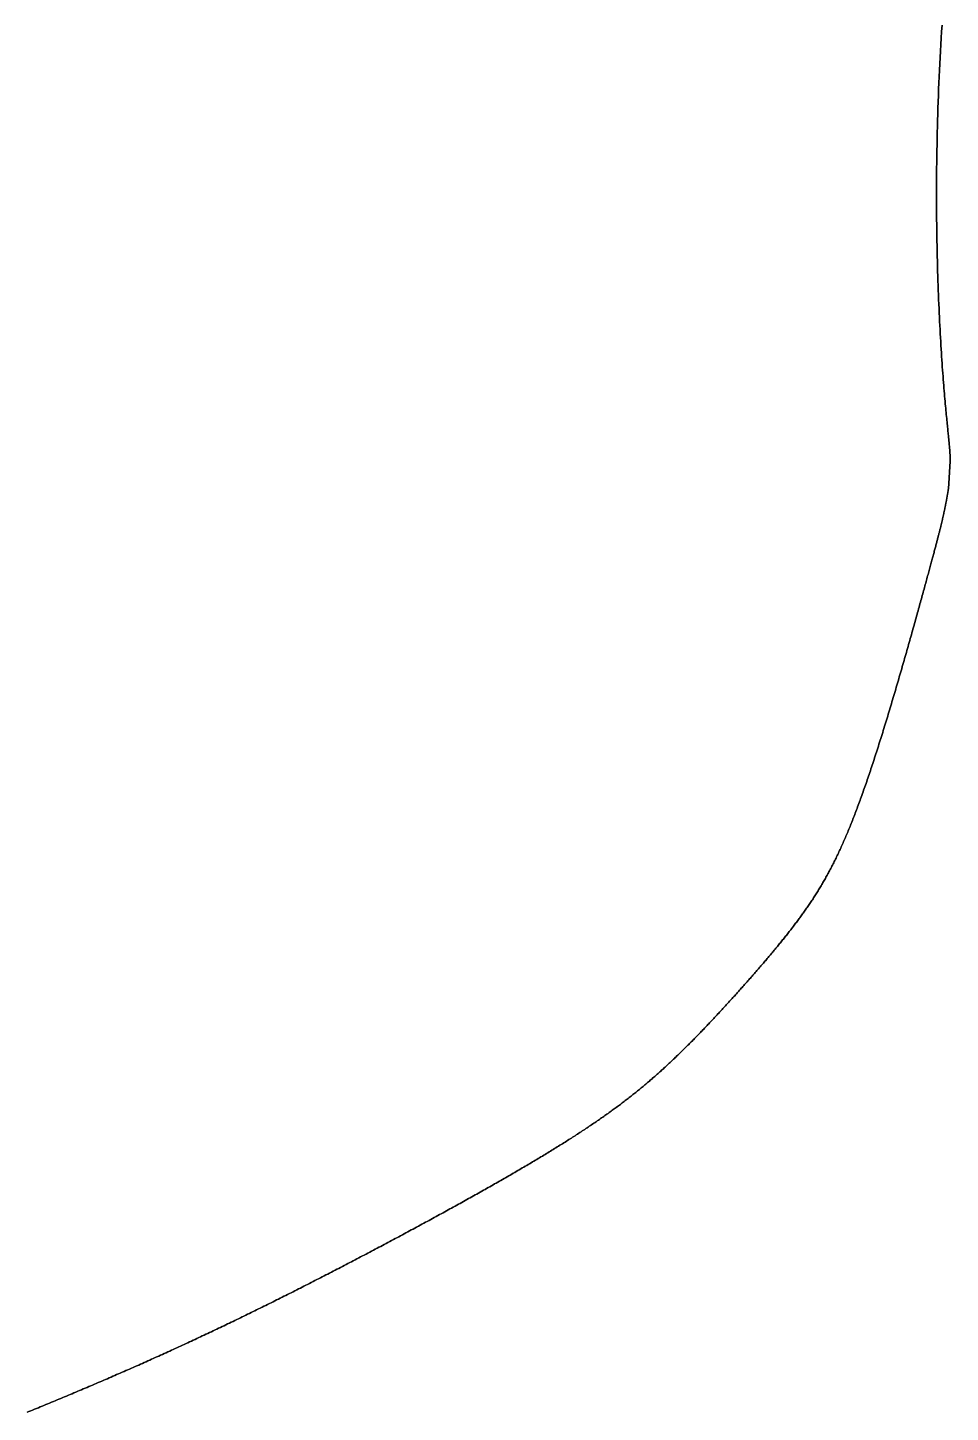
# Model space of a CAD drawing. Header units: inches. Extents: x 130170 to 284068, y 377793 to 804530.
# Drawn here: x 252696.46 to 252727.01, y 753193.53 to 753239.41 of the extents above; entities that cross this region are included whole.
import ezdxf

# ---------------------------------------------------------------- set-up
doc = ezdxf.new("R2010")
doc.units = ezdxf.units.IN
doc.header["$MEASUREMENT"] = 0
doc.layers.add('muni_il', color=7, linetype='Continuous')

msp = doc.modelspace()

# ---------------------------------------------------------------- linework, layer by layer
at = {"layer": 'muni_il'}
for points in [[(252726.742, 753239.493), (252726.728, 753239.277), (252726.715, 753239.062), (252726.702, 753238.847), (252726.69, 753238.633), (252726.679, 753238.419), (252726.668, 753238.207), (252726.657, 753237.995), (252726.647, 753237.784), (252726.638, 753237.575), (252726.629, 753237.366), (252726.621, 753237.158), (252726.614, 753236.95), (252726.607, 753236.744), (252726.6, 753236.539), (252726.594, 753236.335), (252726.588, 753236.133), (252726.583, 753235.931), (252726.579, 753235.73), (252726.575, 753235.531), (252726.571, 753235.332), (252726.568, 753235.135), (252726.565, 753234.939), (252726.563, 753234.745), (252726.561, 753234.552), (252726.56, 753234.36), (252726.559, 753234.17), (252726.559, 753233.981), (252726.559, 753233.793), (252726.559, 753233.607), (252726.56, 753233.422), (252726.561, 753233.24), (252726.562, 753233.058), (252726.564, 753232.878), (252726.566, 753232.7), (252726.569, 753232.524), (252726.571, 753232.349), (252726.575, 753232.176), (252726.578, 753232.005), (252726.582, 753231.836), (252726.586, 753231.669), (252726.59, 753231.503), (252726.595, 753231.339), (252726.6, 753231.178), (252726.605, 753231.018), (252726.611, 753230.86), (252726.616, 753230.705), (252726.622, 753230.551), (252726.628, 753230.4), (252726.634, 753230.25), (252726.641, 753230.103), (252726.647, 753229.958), (252726.654, 753229.816), (252726.661, 753229.675), (252726.668, 753229.537), (252726.675, 753229.401), (252726.682, 753229.267), (252726.69, 753229.136), (252726.697, 753229.007), (252726.705, 753228.881), (252726.712, 753228.757), (252726.72, 753228.635), (252726.728, 753228.516), (252726.735, 753228.399), (252726.743, 753228.285), (252726.751, 753228.173), (252726.759, 753228.064), (252726.767, 753227.957), (252726.774, 753227.853), (252726.782, 753227.751), (252726.79, 753227.652), (252726.797, 753227.556), (252726.805, 753227.461), (252726.813, 753227.37), (252726.82, 753227.28), (252726.827, 753227.194), (252726.835, 753227.109), (252726.842, 753227.028), (252726.849, 753226.948), (252726.856, 753226.871), (252726.863, 753226.797), (252726.869, 753226.725), (252726.876, 753226.655), (252726.882, 753226.587), (252726.889, 753226.522), (252726.895, 753226.459), (252726.901, 753226.398), (252726.906, 753226.339), (252726.912, 753226.282), (252726.918, 753226.228), (252726.923, 753226.175), (252726.928, 753226.124), (252726.933, 753226.075), (252726.938, 753226.028), (252726.942, 753225.983), (252726.947, 753225.94), (252726.951, 753225.897), (252726.955, 753225.857), (252726.959, 753225.818), (252726.963, 753225.78), (252726.966, 753225.744), (252726.97, 753225.709), (252726.973, 753225.674), (252726.976, 753225.641), (252726.979, 753225.609), (252726.982, 753225.578), (252726.985, 753225.548), (252726.987, 753225.518), (252726.99, 753225.489), (252726.992, 753225.46), (252726.994, 753225.432), (252726.996, 753225.404), (252726.998, 753225.377), (252727, 753225.349), (252727.002, 753225.322), (252727.003, 753225.295), (252727.005, 753225.267), (252727.007, 753225.24), (252727.008, 753225.212), (252727.009, 753225.184), (252727.011, 753225.156), (252727.012, 753225.128), (252727.013, 753225.099), (252727.014, 753225.07), (252727.015, 753225.04), (252726.954, 753224.132), (252726.949, 753224.099), (252726.947, 753224.082), (252726.944, 753224.064), (252726.941, 753224.045), (252726.937, 753224.026), (252726.934, 753224.006), (252726.931, 753223.986), (252726.927, 753223.966), (252726.924, 753223.946), (252726.92, 753223.925), (252726.916, 753223.904), (252726.912, 753223.883), (252726.909, 753223.862), (252726.905, 753223.84), (252726.901, 753223.819), (252726.897, 753223.797), (252726.893, 753223.776), (252726.889, 753223.754), (252726.885, 753223.733), (252726.88, 753223.711), (252726.876, 753223.689), (252726.872, 753223.668), (252726.868, 753223.646), (252726.864, 753223.625), (252726.859, 753223.603), (252726.855, 753223.582), (252726.851, 753223.56), (252726.847, 753223.539), (252726.842, 753223.517), (252726.838, 753223.496), (252726.833, 753223.474), (252726.829, 753223.453), (252726.824, 753223.431), (252726.82, 753223.41), (252726.815, 753223.388), (252726.811, 753223.367), (252726.806, 753223.345), (252726.801, 753223.324), (252726.797, 753223.302), (252726.792, 753223.281), (252726.787, 753223.259), (252726.782, 753223.237), (252726.777, 753223.215), (252726.773, 753223.193), (252726.768, 753223.171), (252726.762, 753223.149), (252726.757, 753223.127), (252726.752, 753223.105), (252726.747, 753223.082), (252726.742, 753223.06), (252726.736, 753223.037), (252726.731, 753223.014), (252726.725, 753222.991), (252726.72, 753222.968), (252726.714, 753222.944), (252726.708, 753222.92), (252726.703, 753222.896), (252726.697, 753222.872), (252726.691, 753222.848), (252726.685, 753222.823), (252726.678, 753222.798), (252726.672, 753222.773), (252726.666, 753222.748), (252726.659, 753222.722), (252726.653, 753222.696), (252726.646, 753222.669), (252726.639, 753222.643), (252726.632, 753222.615), (252726.625, 753222.588), (252726.618, 753222.56), (252726.611, 753222.532), (252726.604, 753222.504), (252726.596, 753222.475), (252726.588, 753222.445), (252726.581, 753222.415), (252726.573, 753222.385), (252726.565, 753222.354), (252726.556, 753222.323), (252726.548, 753222.292), (252726.54, 753222.26), (252726.531, 753222.227), (252726.522, 753222.194), (252726.514, 753222.161), (252726.505, 753222.127), (252726.495, 753222.093), (252726.486, 753222.058), (252726.477, 753222.022), (252726.467, 753221.986), (252726.457, 753221.95), (252726.447, 753221.912), (252726.437, 753221.875), (252726.427, 753221.837), (252726.416, 753221.798), (252726.406, 753221.759), (252726.395, 753221.719), (252726.384, 753221.679), (252726.373, 753221.638), (252726.362, 753221.596), (252726.35, 753221.554), (252726.339, 753221.511), (252726.327, 753221.468), (252726.315, 753221.424), (252726.303, 753221.38), (252726.291, 753221.335), (252726.278, 753221.289), (252726.265, 753221.243), (252726.253, 753221.197), (252726.24, 753221.149), (252726.227, 753221.101), (252726.213, 753221.053), (252726.2, 753221.004), (252726.186, 753220.954), (252726.173, 753220.904), (252726.159, 753220.854), (252726.145, 753220.802), (252726.13, 753220.75), (252726.116, 753220.698), (252726.101, 753220.645), (252726.087, 753220.591), (252726.072, 753220.537), (252726.057, 753220.483), (252726.041, 753220.428), (252726.026, 753220.372), (252726.011, 753220.316), (252725.995, 753220.259), (252725.979, 753220.202), (252725.963, 753220.145), (252725.947, 753220.086), (252725.93, 753220.028), (252725.914, 753219.969), (252725.897, 753219.909), (252725.881, 753219.849), (252725.864, 753219.789), (252725.847, 753219.728), (252725.83, 753219.667), (252725.813, 753219.605), (252725.795, 753219.543), (252725.778, 753219.48), (252725.76, 753219.418), (252725.742, 753219.354), (252725.725, 753219.291), (252725.707, 753219.227), (252725.688, 753219.163), (252725.67, 753219.098), (252725.652, 753219.033), (252725.633, 753218.968), (252725.615, 753218.903), (252725.596, 753218.837), (252725.578, 753218.771), (252725.559, 753218.705), (252725.54, 753218.638), (252725.521, 753218.571), (252725.502, 753218.504), (252725.482, 753218.437), (252725.463, 753218.37), (252725.444, 753218.302), (252725.424, 753218.235), (252725.405, 753218.167), (252725.385, 753218.099), (252725.366, 753218.031), (252725.346, 753217.963), (252725.326, 753217.894), (252725.306, 753217.826), (252725.286, 753217.758), (252725.266, 753217.689), (252725.246, 753217.621), (252725.226, 753217.552), (252725.206, 753217.483), (252725.186, 753217.415), (252725.166, 753217.346), (252725.145, 753217.277), (252725.125, 753217.209), (252725.105, 753217.14), (252725.084, 753217.072), (252725.064, 753217.003), (252725.043, 753216.935), (252725.023, 753216.867), (252725.003, 753216.798), (252724.982, 753216.73), (252724.962, 753216.662), (252724.941, 753216.594), (252724.921, 753216.527), (252724.9, 753216.459), (252724.879, 753216.392), (252724.859, 753216.324), (252724.838, 753216.257), (252724.818, 753216.19), (252724.797, 753216.124), (252724.776, 753216.057), (252724.756, 753215.991), (252724.735, 753215.925), (252724.715, 753215.859), (252724.694, 753215.794), (252724.673, 753215.728), (252724.653, 753215.663), (252724.632, 753215.598), (252724.612, 753215.534), (252724.591, 753215.47), (252724.571, 753215.406), (252724.55, 753215.342), (252724.53, 753215.278), (252724.509, 753215.215), (252724.489, 753215.153), (252724.469, 753215.09), (252724.448, 753215.028), (252724.428, 753214.966), (252724.407, 753214.905), (252724.387, 753214.844), (252724.367, 753214.783), (252724.347, 753214.722), (252724.326, 753214.662), (252724.306, 753214.603), (252724.286, 753214.543), (252724.266, 753214.484), (252724.246, 753214.426), (252724.226, 753214.367), (252724.206, 753214.309), (252724.185, 753214.252), (252724.165, 753214.195), (252724.145, 753214.138), (252724.126, 753214.082), (252724.106, 753214.026), (252724.086, 753213.97), (252724.066, 753213.915), (252724.046, 753213.86), (252724.026, 753213.806), (252724.006, 753213.752), (252723.987, 753213.698), (252723.967, 753213.645), (252723.947, 753213.592), (252723.928, 753213.539), (252723.908, 753213.487), (252723.888, 753213.435), (252723.869, 753213.384), (252723.849, 753213.333), (252723.83, 753213.283), (252723.81, 753213.232), (252723.791, 753213.183), (252723.771, 753213.133), (252723.752, 753213.084), (252723.732, 753213.036), (252723.713, 753212.987), (252723.694, 753212.939), (252723.674, 753212.892), (252723.655, 753212.845), (252723.636, 753212.798), (252723.616, 753212.751), (252723.597, 753212.705), (252723.578, 753212.66), (252723.558, 753212.614), (252723.539, 753212.569), (252723.52, 753212.525), (252723.5, 753212.48), (252723.481, 753212.436), (252723.462, 753212.393), (252723.443, 753212.349), (252723.423, 753212.307), (252723.404, 753212.264), (252723.385, 753212.221), (252723.365, 753212.179), (252723.346, 753212.138), (252723.327, 753212.097), (252723.308, 753212.055), (252723.288, 753212.015), (252723.269, 753211.974), (252723.25, 753211.934), (252723.23, 753211.894), (252723.211, 753211.855), (252723.191, 753211.815), (252723.172, 753211.776), (252723.153, 753211.737), (252723.133, 753211.699), (252723.114, 753211.661), (252723.094, 753211.623), (252723.075, 753211.585), (252723.055, 753211.547), (252723.035, 753211.51), (252723.016, 753211.473), (252722.996, 753211.436), (252722.977, 753211.4), (252722.957, 753211.364), (252722.937, 753211.327), (252722.917, 753211.292), (252722.897, 753211.256), (252722.878, 753211.22), (252722.857, 753211.185), (252722.838, 753211.15), (252722.818, 753211.115), (252722.797, 753211.08), (252722.777, 753211.046), (252722.757, 753211.011), (252722.737, 753210.977), (252722.717, 753210.943), (252722.696, 753210.909), (252722.676, 753210.876), (252722.655, 753210.842), (252722.635, 753210.808), (252722.614, 753210.775), (252722.594, 753210.742), (252722.573, 753210.709), (252722.552, 753210.676), (252722.531, 753210.643), (252722.51, 753210.611), (252722.489, 753210.578), (252722.468, 753210.546), (252722.447, 753210.513), (252722.426, 753210.481), (252722.405, 753210.449), (252722.383, 753210.417), (252722.362, 753210.385), (252722.34, 753210.353), (252722.319, 753210.321), (252722.297, 753210.29), (252722.275, 753210.258), (252722.253, 753210.227), (252722.232, 753210.195), (252722.21, 753210.164), (252722.188, 753210.133), (252722.165, 753210.101), (252722.143, 753210.07), (252722.121, 753210.039), (252722.099, 753210.008), (252722.076, 753209.977), (252722.054, 753209.946), (252722.031, 753209.915), (252722.008, 753209.884), (252721.985, 753209.853), (252721.963, 753209.822), (252721.94, 753209.791), (252721.917, 753209.761), (252721.893, 753209.73), (252721.87, 753209.699), (252721.847, 753209.668), (252721.823, 753209.638), (252721.8, 753209.607), (252721.776, 753209.576), (252721.753, 753209.546), (252721.729, 753209.515), (252721.705, 753209.484), (252721.681, 753209.454), (252721.657, 753209.423), (252721.633, 753209.392), (252721.609, 753209.362), (252721.585, 753209.331), (252721.561, 753209.301), (252721.536, 753209.27), (252721.512, 753209.239), (252721.487, 753209.209), (252721.463, 753209.178), (252721.438, 753209.148), (252721.413, 753209.117), (252721.388, 753209.086), (252721.363, 753209.056), (252721.338, 753209.025), (252721.313, 753208.994), (252721.288, 753208.964), (252721.263, 753208.933), (252721.237, 753208.902), (252721.212, 753208.872), (252721.187, 753208.841), (252721.161, 753208.81), (252721.135, 753208.78), (252721.11, 753208.749), (252721.084, 753208.718), (252721.058, 753208.687), (252721.032, 753208.657), (252721.006, 753208.626), (252720.98, 753208.595), (252720.954, 753208.564), (252720.928, 753208.534), (252720.902, 753208.503), (252720.876, 753208.472), (252720.849, 753208.441), (252720.823, 753208.41), (252720.797, 753208.379), (252720.77, 753208.349), (252720.744, 753208.318), (252720.717, 753208.287), (252720.69, 753208.256), (252720.664, 753208.225), (252720.637, 753208.194), (252720.61, 753208.163), (252720.583, 753208.132), (252720.557, 753208.102), (252720.53, 753208.071), (252720.503, 753208.04), (252720.476, 753208.009), (252720.449, 753207.978), (252720.422, 753207.947), (252720.394, 753207.916), (252720.367, 753207.885), (252720.34, 753207.854), (252720.313, 753207.824), (252720.286, 753207.793), (252720.258, 753207.762), (252720.231, 753207.731), (252720.204, 753207.7), (252720.176, 753207.67), (252720.149, 753207.639), (252720.121, 753207.608), (252720.094, 753207.577), (252720.066, 753207.546), (252720.039, 753207.516), (252720.011, 753207.485), (252719.984, 753207.454), (252719.956, 753207.423), (252719.929, 753207.393), (252719.901, 753207.362), (252719.874, 753207.332), (252719.846, 753207.301), (252719.818, 753207.271), (252719.791, 753207.24), (252719.763, 753207.209), (252719.735, 753207.179), (252719.707, 753207.149), (252719.68, 753207.118), (252719.652, 753207.088), (252719.624, 753207.057), (252719.597, 753207.027), (252719.569, 753206.997), (252719.541, 753206.967), (252719.514, 753206.937), (252719.486, 753206.906), (252719.458, 753206.876), (252719.43, 753206.846), (252719.402, 753206.816), (252719.375, 753206.786), (252719.347, 753206.756), (252719.319, 753206.726), (252719.292, 753206.697), (252719.264, 753206.667), (252719.236, 753206.637), (252719.208, 753206.607), (252719.181, 753206.578), (252719.153, 753206.548), (252719.125, 753206.519), (252719.097, 753206.489), (252719.07, 753206.46), (252719.042, 753206.431), (252719.014, 753206.401), (252718.987, 753206.372), (252718.959, 753206.343), (252718.931, 753206.314), (252718.904, 753206.285), (252718.876, 753206.256), (252718.848, 753206.227), (252718.82, 753206.198), (252718.793, 753206.169), (252718.765, 753206.14), (252718.737, 753206.112), (252718.71, 753206.083), (252718.682, 753206.054), (252718.654, 753206.026), (252718.627, 753205.997), (252718.599, 753205.969), (252718.571, 753205.941), (252718.544, 753205.912), (252718.516, 753205.884), (252718.488, 753205.856), (252718.461, 753205.828), (252718.433, 753205.8), (252718.405, 753205.772), (252718.378, 753205.744), (252718.35, 753205.717), (252718.322, 753205.689), (252718.294, 753205.661), (252718.267, 753205.634), (252718.239, 753205.606), (252718.211, 753205.579), (252718.184, 753205.551), (252718.156, 753205.524), (252718.128, 753205.497), (252718.1, 753205.469), (252718.072, 753205.442), (252718.045, 753205.415), (252718.017, 753205.388), (252717.989, 753205.361), (252717.961, 753205.334), (252717.933, 753205.308), (252717.905, 753205.281), (252717.878, 753205.254), (252717.849, 753205.227), (252717.822, 753205.201), (252717.793, 753205.174), (252717.765, 753205.148), (252717.737, 753205.121), (252717.709, 753205.095), (252717.681, 753205.069), (252717.653, 753205.043), (252717.625, 753205.017), (252717.597, 753204.99), (252717.568, 753204.964), (252717.54, 753204.938), (252717.511, 753204.912), (252717.483, 753204.887), (252717.455, 753204.861), (252717.426, 753204.835), (252717.397, 753204.809), (252717.369, 753204.783), (252717.34, 753204.758), (252717.311, 753204.732), (252717.282, 753204.706), (252717.254, 753204.681), (252717.224, 753204.656), (252717.196, 753204.63), (252717.166, 753204.605), (252717.137, 753204.579), (252717.108, 753204.554), (252717.079, 753204.529), (252717.049, 753204.504), (252717.02, 753204.478), (252716.99, 753204.453), (252716.961, 753204.428), (252716.931, 753204.403), (252716.901, 753204.378), (252716.871, 753204.353), (252716.841, 753204.328), (252716.811, 753204.303), (252716.781, 753204.278), (252716.751, 753204.253), (252716.72, 753204.228), (252716.69, 753204.203), (252716.659, 753204.178), (252716.628, 753204.153), (252716.598, 753204.128), (252716.567, 753204.103), (252716.536, 753204.078), (252716.504, 753204.054), (252716.473, 753204.029), (252716.442, 753204.004), (252716.41, 753203.979), (252716.378, 753203.954), (252716.347, 753203.93), (252716.315, 753203.905), (252716.283, 753203.88), (252716.25, 753203.855), (252716.218, 753203.83), (252716.186, 753203.806), (252716.153, 753203.781), (252716.12, 753203.756), (252716.087, 753203.731), (252716.054, 753203.707), (252716.021, 753203.682), (252715.988, 753203.657), (252715.954, 753203.632), (252715.921, 753203.607), (252715.887, 753203.582), (252715.853, 753203.557), (252715.819, 753203.533), (252715.784, 753203.508), (252715.75, 753203.483), (252715.715, 753203.458), (252715.68, 753203.433), (252715.645, 753203.408), (252715.61, 753203.383), (252715.575, 753203.358), (252715.539, 753203.332), (252715.503, 753203.307), (252715.468, 753203.282), (252715.431, 753203.257), (252715.395, 753203.232), (252715.359, 753203.206), (252715.322, 753203.181), (252715.285, 753203.156), (252715.248, 753203.13), (252715.211, 753203.105), (252715.174, 753203.08), (252715.136, 753203.054), (252715.098, 753203.029), (252715.06, 753203.003), (252715.022, 753202.978), (252714.984, 753202.952), (252714.945, 753202.926), (252714.906, 753202.9), (252714.867, 753202.874), (252714.828, 753202.849), (252714.789, 753202.823), (252714.749, 753202.797), (252714.709, 753202.771), (252714.669, 753202.745), (252714.629, 753202.719), (252714.588, 753202.692), (252714.548, 753202.666), (252714.507, 753202.64), (252714.466, 753202.614), (252714.424, 753202.587), (252714.383, 753202.561), (252714.341, 753202.534), (252714.299, 753202.508), (252714.257, 753202.481), (252714.214, 753202.454), (252714.172, 753202.427), (252714.129, 753202.401), (252714.086, 753202.374), (252714.042, 753202.347), (252713.999, 753202.32), (252713.955, 753202.293), (252713.911, 753202.265), (252713.867, 753202.238), (252713.822, 753202.211), (252713.778, 753202.183), (252713.733, 753202.156), (252713.688, 753202.129), (252713.643, 753202.101), (252713.597, 753202.073), (252713.552, 753202.046), (252713.505, 753202.018), (252713.459, 753201.99), (252713.413, 753201.962), (252713.366, 753201.934), (252713.32, 753201.906), (252713.273, 753201.878), (252713.225, 753201.85), (252713.178, 753201.822), (252713.13, 753201.793), (252713.082, 753201.765), (252713.034, 753201.736), (252712.986, 753201.708), (252712.937, 753201.679), (252712.889, 753201.65), (252712.84, 753201.622), (252712.79, 753201.593), (252712.741, 753201.564), (252712.691, 753201.535), (252712.642, 753201.506), (252712.592, 753201.477), (252712.542, 753201.448), (252712.491, 753201.419), (252712.44, 753201.389), (252712.39, 753201.36), (252712.339, 753201.331), (252712.288, 753201.301), (252712.236, 753201.272), (252712.185, 753201.242), (252712.133, 753201.212), (252712.081, 753201.182), (252712.029, 753201.153), (252711.976, 753201.123), (252711.924, 753201.093), (252711.871, 753201.063), (252711.818, 753201.033), (252711.765, 753201.003), (252711.712, 753200.973), (252711.658, 753200.942), (252711.605, 753200.912), (252711.551, 753200.882), (252711.497, 753200.851), (252711.443, 753200.821), (252711.389, 753200.79), (252711.334, 753200.76), (252711.28, 753200.729), (252711.225, 753200.698), (252711.17, 753200.668), (252711.115, 753200.637), (252711.059, 753200.606), (252711.004, 753200.575), (252710.949, 753200.544), (252710.893, 753200.513), (252710.837, 753200.482), (252710.781, 753200.451), (252710.725, 753200.42), (252710.669, 753200.389), (252710.612, 753200.358), (252710.556, 753200.327), (252710.499, 753200.295), (252710.442, 753200.264), (252710.385, 753200.233), (252710.328, 753200.201), (252710.271, 753200.17), (252710.214, 753200.139), (252710.156, 753200.107), (252710.099, 753200.076), (252710.041, 753200.044), (252709.983, 753200.012), (252709.925, 753199.981), (252709.867, 753199.949), (252709.809, 753199.918), (252709.751, 753199.886), (252709.693, 753199.854), (252709.634, 753199.822), (252709.576, 753199.791), (252709.517, 753199.759), (252709.459, 753199.727), (252709.4, 753199.695), (252709.341, 753199.664), (252709.282, 753199.632), (252709.223, 753199.6), (252709.164, 753199.568), (252709.105, 753199.536), (252709.046, 753199.504), (252708.986, 753199.472), (252708.927, 753199.441), (252708.867, 753199.409), (252708.808, 753199.377), (252708.748, 753199.345), (252708.689, 753199.313), (252708.629, 753199.281), (252708.569, 753199.249), (252708.509, 753199.217), (252708.45, 753199.185), (252708.39, 753199.153), (252708.33, 753199.121), (252708.27, 753199.09), (252708.21, 753199.058), (252708.15, 753199.026), (252708.089, 753198.994), (252708.029, 753198.962), (252707.969, 753198.93), (252707.909, 753198.898), (252707.849, 753198.866), (252707.788, 753198.835), (252707.728, 753198.803), (252707.668, 753198.771), (252707.607, 753198.739), (252707.547, 753198.707), (252707.486, 753198.676), (252707.426, 753198.644), (252707.365, 753198.612), (252707.305, 753198.58), (252707.244, 753198.549), (252707.184, 753198.517), (252707.123, 753198.486), (252707.063, 753198.454), (252707.002, 753198.423), (252706.942, 753198.391), (252706.881, 753198.359), (252706.821, 753198.328), (252706.76, 753198.297), (252706.7, 753198.265), (252706.639, 753198.234), (252706.578, 753198.202), (252706.518, 753198.171), (252706.457, 753198.14), (252706.396, 753198.108), (252706.336, 753198.077), (252706.275, 753198.046), (252706.215, 753198.015), (252706.154, 753197.984), (252706.094, 753197.953), (252706.033, 753197.922), (252705.973, 753197.891), (252705.912, 753197.86), (252705.852, 753197.829), (252705.791, 753197.798), (252705.73, 753197.767), (252705.67, 753197.736), (252705.61, 753197.705), (252705.549, 753197.675), (252705.489, 753197.644), (252705.428, 753197.613), (252705.368, 753197.583), (252705.307, 753197.552), (252705.247, 753197.522), (252705.187, 753197.491), (252705.126, 753197.461), (252705.066, 753197.431), (252705.005, 753197.4), (252704.945, 753197.37), (252704.885, 753197.34), (252704.825, 753197.309), (252704.764, 753197.279), (252704.704, 753197.249), (252704.644, 753197.219), (252704.584, 753197.189), (252704.523, 753197.159), (252704.463, 753197.129), (252704.403, 753197.099), (252704.343, 753197.07), (252704.283, 753197.04), (252704.223, 753197.01), (252704.162, 753196.98), (252704.102, 753196.951), (252704.042, 753196.921), (252703.982, 753196.892), (252703.922, 753196.862), (252703.862, 753196.833), (252703.802, 753196.804), (252703.742, 753196.774), (252703.682, 753196.745), (252703.622, 753196.716), (252703.562, 753196.686), (252703.502, 753196.657), (252703.442, 753196.628), (252703.382, 753196.599), (252703.322, 753196.57), (252703.262, 753196.541), (252703.202, 753196.512), (252703.142, 753196.484), (252703.082, 753196.455), (252703.022, 753196.426), (252702.962, 753196.397), (252702.902, 753196.369), (252702.842, 753196.34), (252702.782, 753196.311), (252702.723, 753196.283), (252702.663, 753196.254), (252702.603, 753196.226), (252702.543, 753196.198), (252702.483, 753196.169), (252702.423, 753196.141), (252702.363, 753196.113), (252702.303, 753196.084), (252702.243, 753196.056), (252702.183, 753196.028), (252702.123, 753196), (252702.063, 753195.972), (252702.003, 753195.944), (252701.943, 753195.916), (252701.883, 753195.888), (252701.823, 753195.86), (252701.763, 753195.832), (252701.703, 753195.805), (252701.643, 753195.777), (252701.583, 753195.749), (252701.523, 753195.721), (252701.463, 753195.694), (252701.403, 753195.666), (252701.343, 753195.638), (252701.282, 753195.611), (252701.222, 753195.583), (252701.162, 753195.556), (252701.102, 753195.529), (252701.042, 753195.501), (252700.982, 753195.474), (252700.921, 753195.447), (252700.861, 753195.419), (252700.801, 753195.392), (252700.74, 753195.365), (252700.68, 753195.338), (252700.62, 753195.31), (252700.559, 753195.283), (252700.499, 753195.256), (252700.438, 753195.229), (252700.378, 753195.202), (252700.317, 753195.175), (252700.257, 753195.148), (252700.196, 753195.121), (252700.135, 753195.094), (252700.075, 753195.067), (252700.014, 753195.041), (252699.953, 753195.014), (252699.893, 753194.987), (252699.832, 753194.96), (252699.771, 753194.934), (252699.71, 753194.907), (252699.649, 753194.88), (252699.588, 753194.854), (252699.527, 753194.827), (252699.467, 753194.8), (252699.405, 753194.774), (252699.344, 753194.747), (252699.283, 753194.721), (252699.222, 753194.694), (252699.161, 753194.668), (252699.1, 753194.641), (252699.039, 753194.615), (252698.977, 753194.589), (252698.916, 753194.562), (252698.855, 753194.536), (252698.793, 753194.51), (252698.732, 753194.483), (252698.67, 753194.457), (252698.609, 753194.431), (252698.547, 753194.405), (252698.486, 753194.378), (252698.424, 753194.352), (252698.363, 753194.326), (252698.301, 753194.3), (252698.239, 753194.274), (252698.178, 753194.248), (252698.116, 753194.222), (252698.054, 753194.196), (252697.992, 753194.17), (252697.93, 753194.144), (252697.868, 753194.118), (252697.806, 753194.092), (252697.744, 753194.066), (252697.682, 753194.04), (252697.62, 753194.014), (252697.558, 753193.988), (252697.496, 753193.962), (252697.434, 753193.937), (252697.372, 753193.911), (252697.31, 753193.885), (252697.248, 753193.859), (252697.185, 753193.834), (252697.123, 753193.808), (252697.061, 753193.782), (252696.999, 753193.757), (252696.936, 753193.731), (252696.874, 753193.705), (252696.812, 753193.68), (252696.749, 753193.654), (252696.687, 753193.629), (252696.624, 753193.603), (252696.562, 753193.578), (252696.499, 753193.552), (252696.437, 753193.527)], [(252696.437, 753193.527), (252696.499, 753193.552), (252696.562, 753193.578), (252696.624, 753193.603), (252696.687, 753193.629), (252696.749, 753193.654), (252696.812, 753193.68), (252696.874, 753193.705), (252696.936, 753193.731), (252696.999, 753193.757), (252697.061, 753193.782), (252697.123, 753193.808), (252697.185, 753193.834), (252697.248, 753193.859), (252697.31, 753193.885), (252697.372, 753193.911), (252697.434, 753193.937), (252697.496, 753193.962), (252697.558, 753193.988), (252697.62, 753194.014), (252697.682, 753194.04), (252697.744, 753194.066), (252697.806, 753194.092), (252697.868, 753194.118), (252697.93, 753194.144), (252697.992, 753194.17), (252698.054, 753194.196), (252698.116, 753194.222), (252698.178, 753194.248), (252698.239, 753194.274), (252698.301, 753194.3), (252698.363, 753194.326), (252698.424, 753194.352), (252698.486, 753194.378), (252698.547, 753194.405), (252698.609, 753194.431), (252698.67, 753194.457), (252698.732, 753194.483), (252698.793, 753194.51), (252698.855, 753194.536), (252698.916, 753194.562), (252698.977, 753194.589), (252699.039, 753194.615), (252699.1, 753194.641), (252699.161, 753194.668), (252699.222, 753194.694), (252699.283, 753194.721), (252699.344, 753194.747), (252699.405, 753194.774), (252699.467, 753194.8), (252699.527, 753194.827), (252699.588, 753194.854), (252699.649, 753194.88), (252699.71, 753194.907), (252699.771, 753194.934), (252699.832, 753194.96), (252699.893, 753194.987), (252699.953, 753195.014), (252700.014, 753195.041), (252700.075, 753195.067), (252700.135, 753195.094), (252700.196, 753195.121), (252700.257, 753195.148), (252700.317, 753195.175), (252700.378, 753195.202), (252700.438, 753195.229), (252700.499, 753195.256), (252700.559, 753195.283), (252700.62, 753195.31), (252700.68, 753195.338), (252700.74, 753195.365), (252700.801, 753195.392), (252700.861, 753195.419), (252700.921, 753195.447), (252700.982, 753195.474), (252701.042, 753195.501), (252701.102, 753195.529), (252701.162, 753195.556), (252701.222, 753195.583), (252701.282, 753195.611), (252701.343, 753195.638), (252701.403, 753195.666), (252701.463, 753195.694), (252701.523, 753195.721), (252701.583, 753195.749), (252701.643, 753195.777), (252701.703, 753195.805), (252701.763, 753195.832), (252701.823, 753195.86), (252701.883, 753195.888), (252701.943, 753195.916), (252702.003, 753195.944), (252702.063, 753195.972), (252702.123, 753196), (252702.183, 753196.028), (252702.243, 753196.056), (252702.303, 753196.084), (252702.363, 753196.113), (252702.423, 753196.141), (252702.483, 753196.169), (252702.543, 753196.198), (252702.603, 753196.226), (252702.663, 753196.254), (252702.723, 753196.283), (252702.782, 753196.311), (252702.842, 753196.34), (252702.902, 753196.369), (252702.962, 753196.397), (252703.022, 753196.426), (252703.082, 753196.455), (252703.142, 753196.484), (252703.202, 753196.512), (252703.262, 753196.541), (252703.322, 753196.57), (252703.382, 753196.599), (252703.442, 753196.628), (252703.502, 753196.657), (252703.562, 753196.686), (252703.622, 753196.716), (252703.682, 753196.745), (252703.742, 753196.774), (252703.802, 753196.804), (252703.862, 753196.833), (252703.922, 753196.862), (252703.982, 753196.892), (252704.042, 753196.921), (252704.102, 753196.951), (252704.162, 753196.98), (252704.223, 753197.01), (252704.283, 753197.04), (252704.343, 753197.07), (252704.403, 753197.099), (252704.463, 753197.129), (252704.523, 753197.159), (252704.584, 753197.189), (252704.644, 753197.219), (252704.704, 753197.249), (252704.764, 753197.279), (252704.825, 753197.309), (252704.885, 753197.34), (252704.945, 753197.37), (252705.005, 753197.4), (252705.066, 753197.431), (252705.126, 753197.461), (252705.187, 753197.491), (252705.247, 753197.522), (252705.307, 753197.552), (252705.368, 753197.583), (252705.428, 753197.613), (252705.489, 753197.644), (252705.549, 753197.675), (252705.61, 753197.705), (252705.67, 753197.736), (252705.73, 753197.767), (252705.791, 753197.798), (252705.852, 753197.829), (252705.912, 753197.86), (252705.973, 753197.891), (252706.033, 753197.922), (252706.094, 753197.953), (252706.154, 753197.984), (252706.215, 753198.015), (252706.275, 753198.046), (252706.336, 753198.077), (252706.396, 753198.108), (252706.457, 753198.14), (252706.518, 753198.171), (252706.578, 753198.202), (252706.639, 753198.234), (252706.7, 753198.265), (252706.76, 753198.297), (252706.821, 753198.328), (252706.881, 753198.359), (252706.942, 753198.391), (252707.002, 753198.423), (252707.063, 753198.454), (252707.123, 753198.486), (252707.184, 753198.517), (252707.244, 753198.549), (252707.305, 753198.58), (252707.365, 753198.612), (252707.426, 753198.644), (252707.486, 753198.676), (252707.547, 753198.707), (252707.607, 753198.739), (252707.668, 753198.771), (252707.728, 753198.803), (252707.788, 753198.835), (252707.849, 753198.866), (252707.909, 753198.898), (252707.969, 753198.93), (252708.029, 753198.962), (252708.089, 753198.994), (252708.15, 753199.026), (252708.21, 753199.058), (252708.27, 753199.09), (252708.33, 753199.121), (252708.39, 753199.153), (252708.45, 753199.185), (252708.509, 753199.217), (252708.569, 753199.249), (252708.629, 753199.281), (252708.689, 753199.313), (252708.748, 753199.345), (252708.808, 753199.377), (252708.867, 753199.409), (252708.927, 753199.441), (252708.986, 753199.472), (252709.046, 753199.504), (252709.105, 753199.536), (252709.164, 753199.568), (252709.223, 753199.6), (252709.282, 753199.632), (252709.341, 753199.664), (252709.4, 753199.695), (252709.459, 753199.727), (252709.517, 753199.759), (252709.576, 753199.791), (252709.634, 753199.822), (252709.693, 753199.854), (252709.751, 753199.886), (252709.809, 753199.918), (252709.867, 753199.949), (252709.925, 753199.981), (252709.983, 753200.012), (252710.041, 753200.044), (252710.099, 753200.076), (252710.156, 753200.107), (252710.214, 753200.139), (252710.271, 753200.17), (252710.328, 753200.201), (252710.385, 753200.233), (252710.442, 753200.264), (252710.499, 753200.295), (252710.556, 753200.327), (252710.612, 753200.358), (252710.669, 753200.389), (252710.725, 753200.42), (252710.781, 753200.451), (252710.837, 753200.482), (252710.893, 753200.513), (252710.949, 753200.544), (252711.004, 753200.575), (252711.059, 753200.606), (252711.115, 753200.637), (252711.17, 753200.668), (252711.225, 753200.698), (252711.28, 753200.729), (252711.334, 753200.76), (252711.389, 753200.79), (252711.443, 753200.821), (252711.497, 753200.851), (252711.551, 753200.882), (252711.605, 753200.912), (252711.658, 753200.942), (252711.712, 753200.973), (252711.765, 753201.003), (252711.818, 753201.033), (252711.871, 753201.063), (252711.924, 753201.093), (252711.976, 753201.123), (252712.029, 753201.153), (252712.081, 753201.182), (252712.133, 753201.212), (252712.185, 753201.242), (252712.236, 753201.272), (252712.288, 753201.301), (252712.339, 753201.331), (252712.39, 753201.36), (252712.44, 753201.389), (252712.491, 753201.419), (252712.542, 753201.448), (252712.592, 753201.477), (252712.642, 753201.506), (252712.691, 753201.535), (252712.741, 753201.564), (252712.79, 753201.593), (252712.84, 753201.622), (252712.889, 753201.65), (252712.937, 753201.679), (252712.986, 753201.708), (252713.034, 753201.736), (252713.082, 753201.765), (252713.13, 753201.793), (252713.178, 753201.822), (252713.225, 753201.85), (252713.273, 753201.878), (252713.32, 753201.906), (252713.366, 753201.934), (252713.413, 753201.962), (252713.459, 753201.99), (252713.505, 753202.018), (252713.552, 753202.046), (252713.597, 753202.073), (252713.643, 753202.101), (252713.688, 753202.129), (252713.733, 753202.156), (252713.778, 753202.183), (252713.822, 753202.211), (252713.867, 753202.238), (252713.911, 753202.265), (252713.955, 753202.293), (252713.999, 753202.32), (252714.042, 753202.347), (252714.086, 753202.374), (252714.129, 753202.401), (252714.172, 753202.427), (252714.214, 753202.454), (252714.257, 753202.481), (252714.299, 753202.508), (252714.341, 753202.534), (252714.383, 753202.561), (252714.424, 753202.587), (252714.466, 753202.614), (252714.507, 753202.64), (252714.548, 753202.666), (252714.588, 753202.692), (252714.629, 753202.719), (252714.669, 753202.745), (252714.709, 753202.771), (252714.749, 753202.797), (252714.789, 753202.823), (252714.828, 753202.849), (252714.867, 753202.874), (252714.906, 753202.9), (252714.945, 753202.926), (252714.984, 753202.952), (252715.022, 753202.978), (252715.06, 753203.003), (252715.098, 753203.029), (252715.136, 753203.054), (252715.174, 753203.08), (252715.211, 753203.105), (252715.248, 753203.13), (252715.285, 753203.156), (252715.322, 753203.181), (252715.359, 753203.206), (252715.395, 753203.232), (252715.431, 753203.257), (252715.468, 753203.282), (252715.503, 753203.307), (252715.539, 753203.332), (252715.575, 753203.358), (252715.61, 753203.383), (252715.645, 753203.408), (252715.68, 753203.433), (252715.715, 753203.458), (252715.75, 753203.483), (252715.784, 753203.508), (252715.819, 753203.533), (252715.853, 753203.557), (252715.887, 753203.582), (252715.921, 753203.607), (252715.954, 753203.632), (252715.988, 753203.657), (252716.021, 753203.682), (252716.054, 753203.707), (252716.087, 753203.731), (252716.12, 753203.756), (252716.153, 753203.781), (252716.186, 753203.806), (252716.218, 753203.83), (252716.25, 753203.855), (252716.283, 753203.88), (252716.315, 753203.905), (252716.347, 753203.93), (252716.378, 753203.954), (252716.41, 753203.979), (252716.442, 753204.004), (252716.473, 753204.029), (252716.504, 753204.054), (252716.536, 753204.078), (252716.567, 753204.103), (252716.598, 753204.128), (252716.628, 753204.153), (252716.659, 753204.178), (252716.69, 753204.203), (252716.72, 753204.228), (252716.751, 753204.253), (252716.781, 753204.278), (252716.811, 753204.303), (252716.841, 753204.328), (252716.871, 753204.353), (252716.901, 753204.378), (252716.931, 753204.403), (252716.961, 753204.428), (252716.99, 753204.453), (252717.02, 753204.478), (252717.049, 753204.504), (252717.079, 753204.529), (252717.108, 753204.554), (252717.137, 753204.579), (252717.166, 753204.605), (252717.196, 753204.63), (252717.224, 753204.656), (252717.254, 753204.681), (252717.282, 753204.706), (252717.311, 753204.732), (252717.34, 753204.758), (252717.369, 753204.783), (252717.397, 753204.809), (252717.426, 753204.835), (252717.455, 753204.861), (252717.483, 753204.887), (252717.511, 753204.912), (252717.54, 753204.938), (252717.568, 753204.964), (252717.597, 753204.99), (252717.625, 753205.017), (252717.653, 753205.043), (252717.681, 753205.069), (252717.709, 753205.095), (252717.737, 753205.121), (252717.765, 753205.148), (252717.793, 753205.174), (252717.822, 753205.201), (252717.849, 753205.227), (252717.878, 753205.254), (252717.905, 753205.281), (252717.933, 753205.308), (252717.961, 753205.334), (252717.989, 753205.361), (252718.017, 753205.388), (252718.045, 753205.415), (252718.072, 753205.442), (252718.1, 753205.469), (252718.128, 753205.497), (252718.156, 753205.524), (252718.184, 753205.551), (252718.211, 753205.579), (252718.239, 753205.606), (252718.267, 753205.634), (252718.294, 753205.661), (252718.322, 753205.689), (252718.35, 753205.717), (252718.378, 753205.744), (252718.405, 753205.772), (252718.433, 753205.8), (252718.461, 753205.828), (252718.488, 753205.856), (252718.516, 753205.884), (252718.544, 753205.912), (252718.571, 753205.941), (252718.599, 753205.969), (252718.627, 753205.997), (252718.654, 753206.026), (252718.682, 753206.054), (252718.71, 753206.083), (252718.737, 753206.112), (252718.765, 753206.14), (252718.793, 753206.169), (252718.82, 753206.198), (252718.848, 753206.227), (252718.876, 753206.256), (252718.904, 753206.285), (252718.931, 753206.314), (252718.959, 753206.343), (252718.987, 753206.372), (252719.014, 753206.401), (252719.042, 753206.431), (252719.07, 753206.46), (252719.097, 753206.489), (252719.125, 753206.519), (252719.153, 753206.548), (252719.181, 753206.578), (252719.208, 753206.607), (252719.236, 753206.637), (252719.264, 753206.667), (252719.292, 753206.697), (252719.319, 753206.726), (252719.347, 753206.756), (252719.375, 753206.786), (252719.402, 753206.816), (252719.43, 753206.846), (252719.458, 753206.876), (252719.486, 753206.906), (252719.514, 753206.937), (252719.541, 753206.967), (252719.569, 753206.997), (252719.597, 753207.027), (252719.624, 753207.057), (252719.652, 753207.088), (252719.68, 753207.118), (252719.707, 753207.149), (252719.735, 753207.179), (252719.763, 753207.209), (252719.791, 753207.24), (252719.818, 753207.271), (252719.846, 753207.301), (252719.874, 753207.332), (252719.901, 753207.362), (252719.929, 753207.393), (252719.956, 753207.423), (252719.984, 753207.454), (252720.011, 753207.485), (252720.039, 753207.516), (252720.066, 753207.546), (252720.094, 753207.577), (252720.121, 753207.608), (252720.149, 753207.639), (252720.176, 753207.67), (252720.204, 753207.7), (252720.231, 753207.731), (252720.258, 753207.762), (252720.286, 753207.793), (252720.313, 753207.824), (252720.34, 753207.854), (252720.367, 753207.885), (252720.394, 753207.916), (252720.422, 753207.947), (252720.449, 753207.978), (252720.476, 753208.009), (252720.503, 753208.04), (252720.53, 753208.071), (252720.557, 753208.102), (252720.583, 753208.132), (252720.61, 753208.163), (252720.637, 753208.194), (252720.664, 753208.225), (252720.69, 753208.256), (252720.717, 753208.287), (252720.744, 753208.318), (252720.77, 753208.349), (252720.797, 753208.379), (252720.823, 753208.41), (252720.849, 753208.441), (252720.876, 753208.472), (252720.902, 753208.503), (252720.928, 753208.534), (252720.954, 753208.564), (252720.98, 753208.595), (252721.006, 753208.626), (252721.032, 753208.657), (252721.058, 753208.687), (252721.084, 753208.718), (252721.11, 753208.749), (252721.135, 753208.78), (252721.161, 753208.81), (252721.187, 753208.841), (252721.212, 753208.872), (252721.237, 753208.902), (252721.263, 753208.933), (252721.288, 753208.964), (252721.313, 753208.994), (252721.338, 753209.025), (252721.363, 753209.056), (252721.388, 753209.086), (252721.413, 753209.117), (252721.438, 753209.148), (252721.463, 753209.178), (252721.487, 753209.209), (252721.512, 753209.239), (252721.536, 753209.27), (252721.561, 753209.301), (252721.585, 753209.331), (252721.609, 753209.362), (252721.633, 753209.392), (252721.657, 753209.423), (252721.681, 753209.454), (252721.705, 753209.484), (252721.729, 753209.515), (252721.753, 753209.546), (252721.776, 753209.576), (252721.8, 753209.607), (252721.823, 753209.638), (252721.847, 753209.668), (252721.87, 753209.699), (252721.893, 753209.73), (252721.917, 753209.761), (252721.94, 753209.791), (252721.963, 753209.822), (252721.985, 753209.853), (252722.008, 753209.884), (252722.031, 753209.915), (252722.054, 753209.946), (252722.076, 753209.977), (252722.099, 753210.008), (252722.121, 753210.039), (252722.143, 753210.07), (252722.165, 753210.101), (252722.188, 753210.133), (252722.21, 753210.164), (252722.232, 753210.195), (252722.253, 753210.227), (252722.275, 753210.258), (252722.297, 753210.29), (252722.319, 753210.321), (252722.34, 753210.353), (252722.362, 753210.385), (252722.383, 753210.417), (252722.405, 753210.449), (252722.426, 753210.481), (252722.447, 753210.513), (252722.468, 753210.546), (252722.489, 753210.578), (252722.51, 753210.611), (252722.531, 753210.643), (252722.552, 753210.676), (252722.573, 753210.709), (252722.594, 753210.742), (252722.614, 753210.775), (252722.635, 753210.808), (252722.655, 753210.842), (252722.676, 753210.876), (252722.696, 753210.909), (252722.717, 753210.943), (252722.737, 753210.977), (252722.757, 753211.011), (252722.777, 753211.046), (252722.797, 753211.08), (252722.818, 753211.115), (252722.838, 753211.15), (252722.857, 753211.185), (252722.878, 753211.22), (252722.897, 753211.256), (252722.917, 753211.292), (252722.937, 753211.327), (252722.957, 753211.364), (252722.977, 753211.4), (252722.996, 753211.436), (252723.016, 753211.473), (252723.035, 753211.51), (252723.055, 753211.547), (252723.075, 753211.585), (252723.094, 753211.623), (252723.114, 753211.661), (252723.133, 753211.699), (252723.153, 753211.737), (252723.172, 753211.776), (252723.191, 753211.815), (252723.211, 753211.855), (252723.23, 753211.894), (252723.25, 753211.934), (252723.269, 753211.974), (252723.288, 753212.015), (252723.308, 753212.055), (252723.327, 753212.097), (252723.346, 753212.138), (252723.365, 753212.179), (252723.385, 753212.221), (252723.404, 753212.264), (252723.423, 753212.307), (252723.443, 753212.349), (252723.462, 753212.393), (252723.481, 753212.436), (252723.5, 753212.48), (252723.52, 753212.525), (252723.539, 753212.569), (252723.558, 753212.614), (252723.578, 753212.66), (252723.597, 753212.705), (252723.616, 753212.751), (252723.636, 753212.798), (252723.655, 753212.845), (252723.674, 753212.892), (252723.694, 753212.939), (252723.713, 753212.987), (252723.732, 753213.036), (252723.752, 753213.084), (252723.771, 753213.133), (252723.791, 753213.183), (252723.81, 753213.232), (252723.83, 753213.283), (252723.849, 753213.333), (252723.869, 753213.384), (252723.888, 753213.435), (252723.908, 753213.487), (252723.928, 753213.539), (252723.947, 753213.592), (252723.967, 753213.645), (252723.987, 753213.698), (252724.006, 753213.752), (252724.026, 753213.806), (252724.046, 753213.86), (252724.066, 753213.915), (252724.086, 753213.97), (252724.106, 753214.026), (252724.126, 753214.082), (252724.145, 753214.138), (252724.165, 753214.195), (252724.185, 753214.252), (252724.206, 753214.309), (252724.226, 753214.367), (252724.246, 753214.426), (252724.266, 753214.484), (252724.286, 753214.543), (252724.306, 753214.603), (252724.326, 753214.662), (252724.347, 753214.722), (252724.367, 753214.783), (252724.387, 753214.844), (252724.407, 753214.905), (252724.428, 753214.966), (252724.448, 753215.028), (252724.469, 753215.09), (252724.489, 753215.153), (252724.509, 753215.215), (252724.53, 753215.278), (252724.55, 753215.342), (252724.571, 753215.406), (252724.591, 753215.47), (252724.612, 753215.534), (252724.632, 753215.598), (252724.653, 753215.663), (252724.673, 753215.728), (252724.694, 753215.794), (252724.715, 753215.859), (252724.735, 753215.925), (252724.756, 753215.991), (252724.776, 753216.057), (252724.797, 753216.124), (252724.818, 753216.19), (252724.838, 753216.257), (252724.859, 753216.324), (252724.879, 753216.392), (252724.9, 753216.459), (252724.921, 753216.527), (252724.941, 753216.594), (252724.962, 753216.662), (252724.982, 753216.73), (252725.003, 753216.798), (252725.023, 753216.867), (252725.043, 753216.935), (252725.064, 753217.003), (252725.084, 753217.072), (252725.105, 753217.14), (252725.125, 753217.209), (252725.145, 753217.277), (252725.166, 753217.346), (252725.186, 753217.415), (252725.206, 753217.483), (252725.226, 753217.552), (252725.246, 753217.621), (252725.266, 753217.689), (252725.286, 753217.758), (252725.306, 753217.826), (252725.326, 753217.894), (252725.346, 753217.963), (252725.366, 753218.031), (252725.385, 753218.099), (252725.405, 753218.167), (252725.424, 753218.235), (252725.444, 753218.302), (252725.463, 753218.37), (252725.482, 753218.437), (252725.502, 753218.504), (252725.521, 753218.571), (252725.54, 753218.638), (252725.559, 753218.705), (252725.578, 753218.771), (252725.596, 753218.837), (252725.615, 753218.903), (252725.633, 753218.968), (252725.652, 753219.033), (252725.67, 753219.098), (252725.688, 753219.163), (252725.707, 753219.227), (252725.725, 753219.291), (252725.742, 753219.354), (252725.76, 753219.418), (252725.778, 753219.48), (252725.795, 753219.543), (252725.813, 753219.605), (252725.83, 753219.667), (252725.847, 753219.728), (252725.864, 753219.789), (252725.881, 753219.849), (252725.897, 753219.909), (252725.914, 753219.969), (252725.93, 753220.028), (252725.947, 753220.086), (252725.963, 753220.145), (252725.979, 753220.202), (252725.995, 753220.259), (252726.011, 753220.316), (252726.026, 753220.372), (252726.041, 753220.428), (252726.057, 753220.483), (252726.072, 753220.537), (252726.087, 753220.591), (252726.101, 753220.645), (252726.116, 753220.698), (252726.13, 753220.75), (252726.145, 753220.802), (252726.159, 753220.854), (252726.173, 753220.904), (252726.186, 753220.954), (252726.2, 753221.004), (252726.213, 753221.053), (252726.227, 753221.101), (252726.24, 753221.149), (252726.253, 753221.197), (252726.265, 753221.243), (252726.278, 753221.289), (252726.291, 753221.335), (252726.303, 753221.38), (252726.315, 753221.424), (252726.327, 753221.468), (252726.339, 753221.511), (252726.35, 753221.554), (252726.362, 753221.596), (252726.373, 753221.638), (252726.384, 753221.679), (252726.395, 753221.719), (252726.406, 753221.759), (252726.416, 753221.798), (252726.427, 753221.837), (252726.437, 753221.875), (252726.447, 753221.912), (252726.457, 753221.95), (252726.467, 753221.986), (252726.477, 753222.022), (252726.486, 753222.058), (252726.495, 753222.093), (252726.505, 753222.127), (252726.514, 753222.161), (252726.522, 753222.194), (252726.531, 753222.227), (252726.54, 753222.26), (252726.548, 753222.292), (252726.556, 753222.323), (252726.565, 753222.354), (252726.573, 753222.385), (252726.581, 753222.415), (252726.588, 753222.445), (252726.596, 753222.475), (252726.604, 753222.504), (252726.611, 753222.532), (252726.618, 753222.56), (252726.625, 753222.588), (252726.632, 753222.615), (252726.639, 753222.643), (252726.646, 753222.669), (252726.653, 753222.696), (252726.659, 753222.722), (252726.666, 753222.748), (252726.672, 753222.773), (252726.678, 753222.798), (252726.685, 753222.823), (252726.691, 753222.848), (252726.697, 753222.872), (252726.703, 753222.896), (252726.708, 753222.92), (252726.714, 753222.944), (252726.72, 753222.968), (252726.725, 753222.991), (252726.731, 753223.014), (252726.736, 753223.037), (252726.742, 753223.06), (252726.747, 753223.082), (252726.752, 753223.105), (252726.757, 753223.127), (252726.762, 753223.149), (252726.768, 753223.171), (252726.773, 753223.193), (252726.777, 753223.215), (252726.782, 753223.237), (252726.787, 753223.259), (252726.792, 753223.281), (252726.797, 753223.302), (252726.801, 753223.324), (252726.806, 753223.345), (252726.811, 753223.367), (252726.815, 753223.388), (252726.82, 753223.41), (252726.824, 753223.431), (252726.829, 753223.453), (252726.833, 753223.474), (252726.838, 753223.496), (252726.842, 753223.517), (252726.847, 753223.539), (252726.851, 753223.56), (252726.855, 753223.582), (252726.859, 753223.603), (252726.864, 753223.625), (252726.868, 753223.646), (252726.872, 753223.668), (252726.876, 753223.689), (252726.88, 753223.711), (252726.885, 753223.733), (252726.889, 753223.754), (252726.893, 753223.776), (252726.897, 753223.797), (252726.901, 753223.819), (252726.905, 753223.84), (252726.909, 753223.862), (252726.912, 753223.883), (252726.916, 753223.904), (252726.92, 753223.925), (252726.924, 753223.946), (252726.927, 753223.966), (252726.931, 753223.986), (252726.934, 753224.006), (252726.937, 753224.026), (252726.941, 753224.045), (252726.944, 753224.064), (252726.947, 753224.082), (252726.949, 753224.099), (252726.954, 753224.132), (252727.015, 753225.04), (252727.014, 753225.07), (252727.013, 753225.099), (252727.012, 753225.128), (252727.011, 753225.156), (252727.009, 753225.184), (252727.008, 753225.212), (252727.007, 753225.24), (252727.005, 753225.267), (252727.003, 753225.295), (252727.002, 753225.322), (252727, 753225.349), (252726.998, 753225.377), (252726.996, 753225.404), (252726.994, 753225.432), (252726.992, 753225.46), (252726.99, 753225.489), (252726.987, 753225.518), (252726.985, 753225.548), (252726.982, 753225.578), (252726.979, 753225.609), (252726.976, 753225.641), (252726.973, 753225.674), (252726.97, 753225.709), (252726.966, 753225.744), (252726.963, 753225.78), (252726.959, 753225.818), (252726.955, 753225.857), (252726.951, 753225.897), (252726.947, 753225.94), (252726.942, 753225.983), (252726.938, 753226.028), (252726.933, 753226.075), (252726.928, 753226.124), (252726.923, 753226.175), (252726.918, 753226.228), (252726.912, 753226.282), (252726.906, 753226.339), (252726.901, 753226.398), (252726.895, 753226.459), (252726.889, 753226.522), (252726.882, 753226.587), (252726.876, 753226.655), (252726.869, 753226.725), (252726.863, 753226.797), (252726.856, 753226.871), (252726.849, 753226.948), (252726.842, 753227.028), (252726.835, 753227.109), (252726.827, 753227.194), (252726.82, 753227.28), (252726.813, 753227.37), (252726.805, 753227.461), (252726.797, 753227.556), (252726.79, 753227.652), (252726.782, 753227.751), (252726.774, 753227.853), (252726.767, 753227.957), (252726.759, 753228.064), (252726.751, 753228.173), (252726.743, 753228.285), (252726.735, 753228.399), (252726.728, 753228.516), (252726.72, 753228.635), (252726.712, 753228.757), (252726.705, 753228.881), (252726.697, 753229.007), (252726.69, 753229.136), (252726.682, 753229.267), (252726.675, 753229.401), (252726.668, 753229.537), (252726.661, 753229.675), (252726.654, 753229.816), (252726.647, 753229.958), (252726.641, 753230.103), (252726.634, 753230.25), (252726.628, 753230.4), (252726.622, 753230.551), (252726.616, 753230.705), (252726.611, 753230.86), (252726.605, 753231.018), (252726.6, 753231.178), (252726.595, 753231.339), (252726.59, 753231.503), (252726.586, 753231.669), (252726.582, 753231.836), (252726.578, 753232.005), (252726.575, 753232.176), (252726.571, 753232.349), (252726.569, 753232.524), (252726.566, 753232.7), (252726.564, 753232.878), (252726.562, 753233.058), (252726.561, 753233.24), (252726.56, 753233.422), (252726.559, 753233.607), (252726.559, 753233.793), (252726.559, 753233.981), (252726.559, 753234.17), (252726.56, 753234.36), (252726.561, 753234.552), (252726.563, 753234.745), (252726.565, 753234.939), (252726.568, 753235.135), (252726.571, 753235.332), (252726.575, 753235.531), (252726.579, 753235.73), (252726.583, 753235.931), (252726.588, 753236.133), (252726.594, 753236.335), (252726.6, 753236.539), (252726.607, 753236.744), (252726.614, 753236.95), (252726.621, 753237.158), (252726.629, 753237.366), (252726.638, 753237.575), (252726.647, 753237.784), (252726.657, 753237.995), (252726.668, 753238.207), (252726.679, 753238.419), (252726.69, 753238.633), (252726.702, 753238.847), (252726.715, 753239.062), (252726.728, 753239.277), (252726.742, 753239.493)]]:
    msp.add_lwpolyline(points, dxfattribs=at)

doc.saveas('drawing.dxf')
